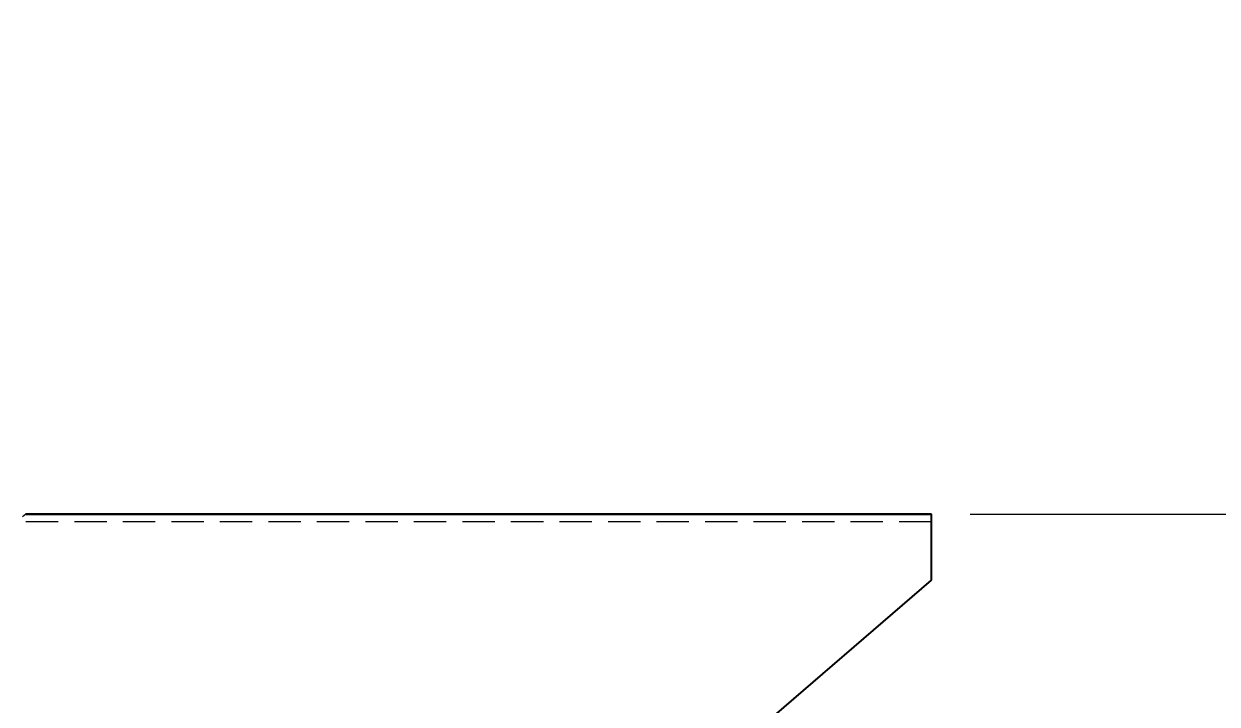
# Model space of a CAD drawing. Header units: millimetres. Extents: x -46397 to 283259, y -8690 to 23983.
# Drawn here: x 10128 to 11050, y 6058 to 6584 of the extents above; entities that cross this region are included whole.
import ezdxf

# ---------------------------------------------------------------- set-up
doc = ezdxf.new("R2010")
doc.units = ezdxf.units.MM
doc.linetypes.add('HIDDENX2', pattern=[0.75, 0.5, -0.25])
doc.layers.get('Defpoints').update_dxf_attribs({"lineweight": 0})
doc.layers.add('DUONGCHINH', color=7, linetype='Continuous', lineweight=25)
doc.layers.add('PHANTOM 2', color=8, linetype='Continuous', lineweight=0)
doc.styles.add('GHI CHÚ 1', font='isocp_IV25.ttf', dxfattribs={"width": 0.8})
doc.dimstyles.new('1-30SCALE', dxfattribs={"dimtxt": 75, "dimasz": 75, "dimexe": 37.5, "dimexo": 30, "dimgap": 30, "dimtad": 1, "dimtoh": 1, "dimdec": 0, "dimdsep": 46, "dimtxsty": 'GHI CHÚ 1', "dimcen": 0.09, "dimclrd": 256, "dimclre": 256, "dimclrt": 2, "dimadec": 0, "dimazin": 0, "dimtfac": 1, "dimtdec": 0, "dimtofl": 0, "dimtmove": 0, "dimatfit": 3, "dimfxl": 1, "dimlwd": 0, "dimlwe": 0, "dimarcsym": 0})

# ---------------------------------------------------------------- blocks, each defined once
blk = doc.blocks.new('d jasjdadqwe')
at = {"color": 7, "lineweight": 0, "ltscale": 10, "extrusion": (0, 1, 0)}
blk.add_line((46697.88, 38581.27), (46695.37, 38579.27), dxfattribs=at)
at = {"color": 4, "linetype": 'HIDDENX2', "lineweight": 0, "ltscale": 50, "extrusion": (0, 1, 0)}
blk.add_line((47397.88, 38575.27), (46690.34, 38575.27), dxfattribs=at)
at = {"layer": 'DUONGCHINH', "extrusion": (0, 1, 0)}
for p, q in [((47397.88, 38581.27), (46697.88, 38581.27)), ((46697.88, 38581.27), (47397.88, 38581.27)), ((47397.88, 38581.27), (47397.88, 38581.27)), ((47397.88, 38579.27), (47397.88, 38581.27)), ((47397.88, 38530.27), (47397.88, 38579.27)), ((46867.64, 38073.04), (47397.88, 38530.27))]:
    blk.add_line(p, q, dxfattribs=at)
blk = doc.blocks.new('*D1589')
at = {"layer": 'Defpoints', "color": 0, "transparency": 16777216}
for p in [(10829.11, 6204.56, -1.5), (10121.84, 3758.56, -1.5), (11552.26, 3758.56)]:
    blk.add_point(p, dxfattribs=at)
at = {"layer": 'PHANTOM 2', "linetype": 'Continuous', "lineweight": 0, "transparency": 16777216}
for p, q in [((10859.11, 6204.56), (11582.26, 6204.56)), ((11552.26, 6114.56), (11552.26, 3848.56)), ((10151.84, 3758.56), (11582.26, 3758.56))]:
    blk.add_line(p, q, dxfattribs=at)
at = {"layer": 'PHANTOM 2', "transparency": 16777216}
for points in [[(11537.26, 6114.56), (11567.26, 6114.56), (11552.26, 6204.56)], [(11537.26, 3848.56), (11567.26, 3848.56), (11552.26, 3758.56)]]:
    blk.add_solid(points, dxfattribs=at)
at = {"layer": 'PHANTOM 2', "color": 2, "transparency": 16777216, "insert": (11472.72, 4981.56), "char_height": 95, "attachment_point": 5, "rotation": 90, "style": 'GHI CHÚ 1'}
blk.add_mtext('2446', dxfattribs=at)
blk = doc.blocks.new('*D1643')
at = {"layer": 'Defpoints', "color": 0, "transparency": 16777216}
for p in [(9680.34, 8741.79, -1.5), (11942.21, 8741.79), (10121.84, 3758.56, -1.5)]:
    blk.add_point(p, dxfattribs=at)
at = {"layer": 'PHANTOM 2', "linetype": 'Continuous', "lineweight": 0, "transparency": 16777216}
for p, q in [((9710.34, 8741.79), (11972.21, 8741.79)), ((11942.21, 3848.56), (11942.21, 8651.79)), ((10151.84, 3758.56), (11972.21, 3758.56))]:
    blk.add_line(p, q, dxfattribs=at)
at = {"layer": 'PHANTOM 2', "transparency": 16777216}
for points in [[(11927.21, 8651.79), (11957.21, 8651.79), (11942.21, 8741.79)], [(11927.21, 3848.56), (11957.21, 3848.56), (11942.21, 3758.56)]]:
    blk.add_solid(points, dxfattribs=at)
at = {"layer": 'PHANTOM 2', "color": 2, "transparency": 16777216, "insert": (11862.67, 6250.17), "char_height": 95, "attachment_point": 5, "rotation": 90, "style": 'GHI CHÚ 1'}
blk.add_mtext('4983', dxfattribs=at)

msp = doc.modelspace()

# ---------------------------------------------------------------- block references
msp.add_blockref('d jasjdadqwe', (-36568.77, -32376.72, -1.5))

# ---------------------------------------------------------------- dimensions: what is measured, and where the dimension line sits
at = {"layer": 'PHANTOM 2'}
for base, p1, p2, picture, middle in [((11942.21, 8741.79), (10121.84, 3758.56, -1.5), (9680.34, 8741.79, -1.5), '*D1643', (11862.67, 6250.17)), ((11552.26, 3758.56), (10829.11, 6204.56, -1.5), (10121.84, 3758.56, -1.5), '*D1589', (11472.72, 4981.56))]:
    dim = msp.add_linear_dim(base=base, p1=p1, p2=p2, angle=90, dimstyle='1-30SCALE', override={"dimtxt": 95, "dimasz": 90, "dimexe": 30, "dimtmove": 1}, dxfattribs=at)
    dim.commit()
    dim.dimension.update_dxf_attribs({"geometry": picture, "text_midpoint": middle})

doc.saveas('drawing.dxf')
